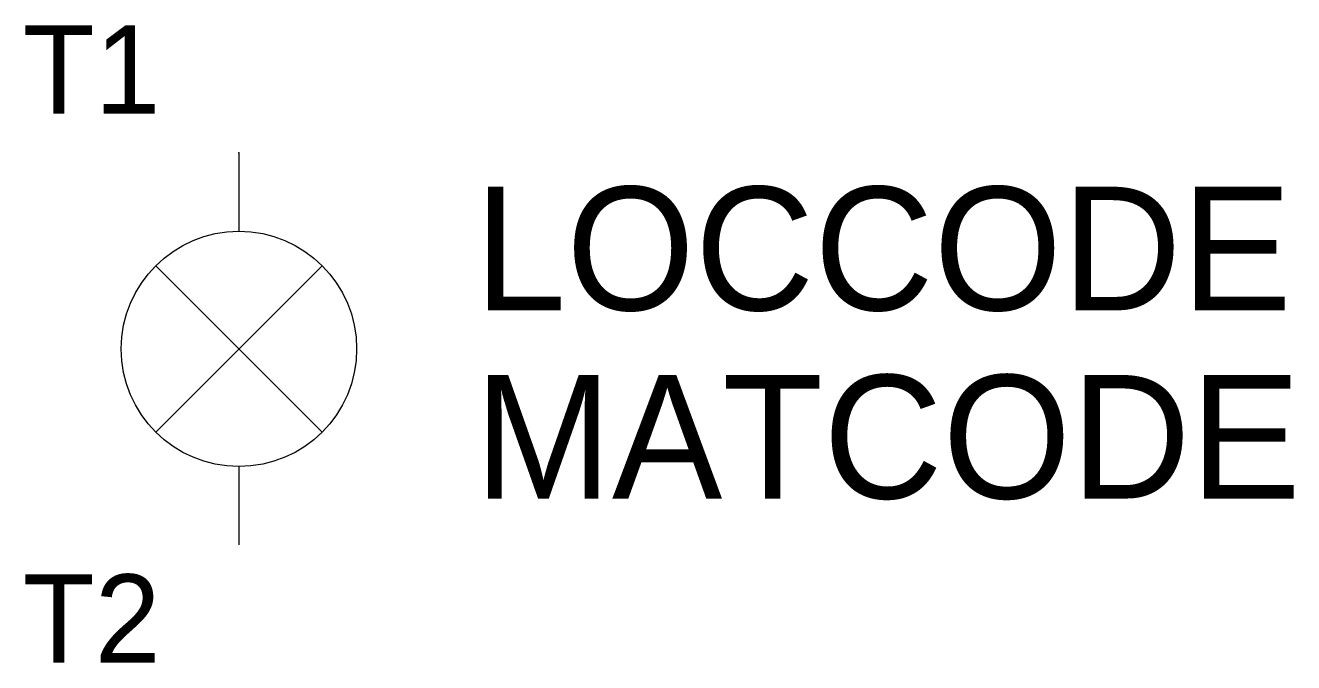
# Model space of a CAD drawing. Extents: x -5.4 to 26.9, y -8 to 8.2.
import ezdxf
from ezdxf.enums import TextEntityAlignment as Align

# ---------------------------------------------------------------- set-up
doc = ezdxf.new("R2010")
doc.units = 0
doc.layers.get('0').update_dxf_attribs({"linetype": 'CONTINUOUS'})
doc.layers.add('C', color=6, linetype='CONTINUOUS')
doc.layers.add('T2', color=1, linetype='CONTINUOUS')

msp = doc.modelspace()

# ---------------------------------------------------------------- linework, layer by layer
at = {"color": 0}
for p, q in [((0, 5), (0, 3)), ((2.121, 2.121), (-2.121, -2.121)), ((-2.121, 2.121), (2.121, -2.121)), ((0, -3), (0, -5))]:
    msp.add_line(p, q, dxfattribs=at)
msp.add_circle((0, 0), 3, dxfattribs=at)
at = {"layer": 'C', "color": 0}
msp.add_point((0, 5), dxfattribs=at)

# ---------------------------------------------------------------- texts
at = {"color": 0, "linetype": 'CONTINUOUS'}
for tag, p in [('LOCCODE', (6, 0.985)), ('MATCODE', (6, -3.815))]:
    msp.add_attdef(tag, p, '', height=3.15, dxfattribs=at)
at = {"layer": 'T2', "color": 0, "linetype": 'CONTINUOUS'}
for tag, p in [('T1', (-2, 6)), ('T2', (-2, -8))]:
    msp.add_attdef(tag, text='', height=2.25, dxfattribs=at).set_placement(p, align=Align.RIGHT)

doc.saveas('drawing.dxf')
